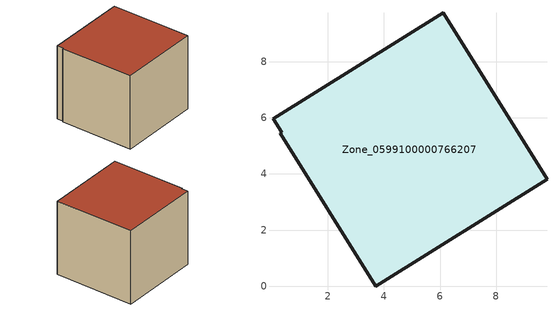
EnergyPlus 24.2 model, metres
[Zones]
Zone_0599100000766207
 floor ground (C_G): 0.3,5.45 0.35,5.49 0.05,5.97 6.12,9.74 9.81,3.81 3.7,0 z0
 wall outside (C_F): 3.7,0 9.81,3.81 6.12,9.74 0.05,5.97 0.35,5.49 0.3,5.45 3.7,0 z0:6.55
 roof outside (C_R): 0.35,5.49 0.3,5.45 3.7,0 9.81,3.81 6.12,9.74 0.05,5.97 z6.55
[BUILDING]
Pand.0599100000766207: North Axis=0; Terrain=City; Loads Convergence Tolerance Value=0.04; Temperature Convergence Tolerance Value=0.4; Solar Distribution=FullExterior; Maximum Number of Warmup Days=25; Minimum Number of Warmup Days=1
[Site:Location]
Rotterdam.The.Hague.AP_ZH_NLD Design_Conditions: Latitude=51.96; Longitude=4.45; Time Zone=1; Elevation=-4.5
[SITE:GROUNDTEMPERATURE:BUILDINGSURFACE]
18, 18, 18, 18, 18, 18, 18, 18, 18, 18, 18, 18
[MATERIAL] Thermal Absorptance=0.9; Solar Absorptance=0.7; Visible Absorptance=0.7
Name | Roughness | Thickness | Conductivity | Density | Specific Heat
G.TI.1992-2005 | MediumSmooth | 0.15 | 0.06 | 540 | 1210
F.TI.1992-2005 | Rough | 0.3 | 0.12 | 1920 | 840
R.TI.1992-2005 | MediumRough | 0.2 | 0.08 | 1500 | 1000
[CONSTRUCTION]
C_G: G.TI.1992-2005
C_F: F.TI.1992-2005
C_R: R.TI.1992-2005
[ZONE]
Zone_0599100000766207: Type=1; Multiplier=1; Ceiling Height=Autocalculate; Volume=Autocalculate; Floor Area=autocalculate; Part of Total Floor Area=Yes
[ZONEINFILTRATION:DESIGNFLOWRATE]
Infil_Zone_0599100000766207: Zone or ZoneList or Space or SpaceList=Zone_0599100000766207; Schedule=AlwaysOn; Design Flow Rate Calculation Method=Flow/Area; Flow Rate per Floor Area=0.0015; Constant Term Coefficient=1; Temperature Term Coefficient=0; Velocity Term Coefficient=0; Velocity Squared Term Coefficient=0
[HVACTEMPLATE:ZONE:IDEALLOADSAIRSYSTEM]
Zone_0599100000766207: Maximum Heating Supply Air Temperature=50; Minimum Cooling Supply Air Temperature=13; Maximum Heating Supply Air Humidity Ratio=0.0156; Minimum Cooling Supply Air Humidity Ratio=0.0077; Heating Limit=NoLimit; Cooling Limit=NoLimit; Dehumidification Control Type=ConstantSensibleHeatRatio; Cooling Sensible Heat Ratio=0.7; Dehumidification Setpoint=60; Humidification Control Type=None; Humidification Setpoint=30; Outdoor Air Method=None; Outdoor Air Flow Rate per Person=0.00944; Outdoor Air Flow Rate per Zone Floor Area=0; Outdoor Air Flow Rate per Zone=0; Demand Controlled Ventilation Type=None; Outdoor Air Economizer Type=NoEconomizer; Heat Recovery Type=None; Sensible Heat Recovery Effectiveness=0.7; Latent Heat Recovery Effectiveness=0.65
[ZONECONTROL:THERMOSTAT]
ThermostatControl_Zone_0599100000766207: Zone or ZoneList=Zone_0599100000766207; Control Type Schedule=DualSetpointControlType; Control 1=Thermostat_Zone_0599100000766207; Temperature Difference Between Cutout And Setpoint=0
[THERMOSTATSETPOINT:DUALSETPOINT]
Thermostat_Zone_0599100000766207: Heating Setpoint Temperature Schedule=HeatingSetpoint_Zone_0599100000766207; Cooling Setpoint Temperature Schedule=CoolingSetpoint_Zone_0599100000766207
[SCHEDULE:COMPACT]
HeatingSetpoint_Zone_0599100000766207: Through: 12/31, For: AllDays, Until: 24:00, 21
CoolingSetpoint_Zone_0599100000766207: Through: 12/31, For: AllDays, Until: 24:00, 24
DualSetpointControlType: Through: 12/31, For: AllDays, Until: 24:00, 4
AlwaysOn: Through: 12/31, For: AllDays, Until: 24:00, 1
